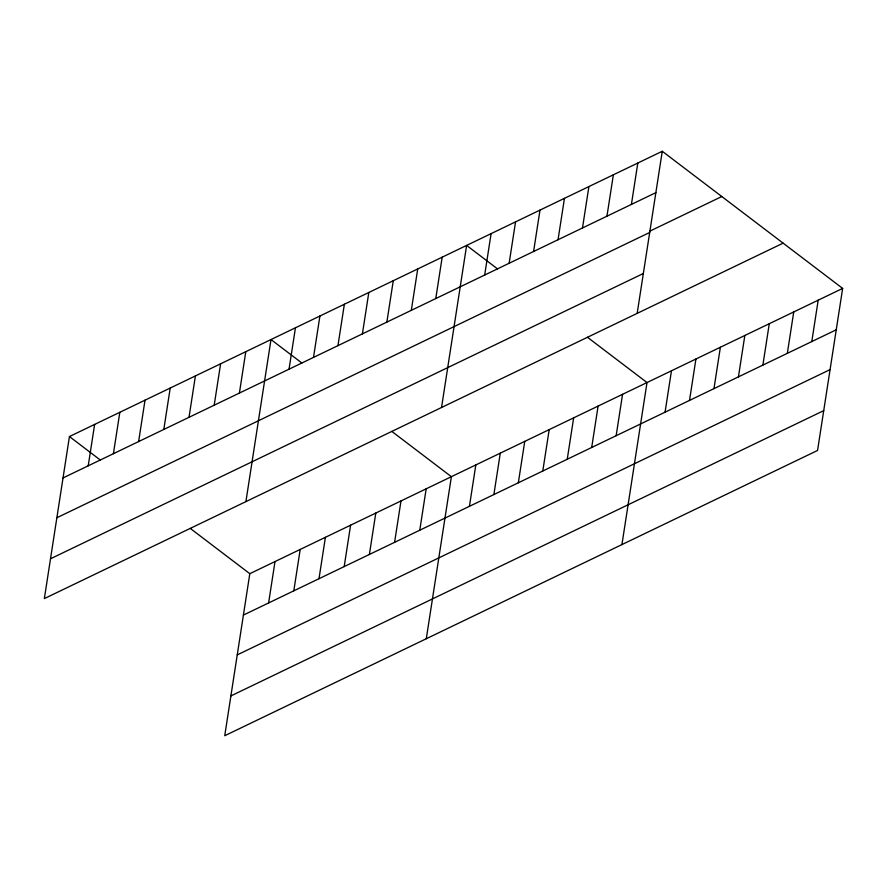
<?xml version="1.0" encoding="UTF-8"?>
<svg xmlns="http://www.w3.org/2000/svg" width="887" height="887" viewBox="0 0 887 887"><rect width="100%" height="100%" fill="white"/><g stroke="black" fill="none" stroke-linecap="round" stroke-linejoin="round"><path stroke-width="1.33" d="M842.65 288.408L249.812 573.689L224.733 735.733L817.559 450.452L842.65 288.408L662.267 151.267L69.441 436.548L44.35 598.592L783.121 243.149M88.223 465.819L94.632 424.429M113.414 453.689L119.823 412.3M138.616 441.571L145.024 400.181M163.807 429.441L170.215 388.051M189.009 417.311L195.417 375.922M214.199 405.193L220.608 363.803M239.401 393.063L245.799 351.673M245.91 501.598L271.001 339.555L301.868 363.016M289.04 369.169L295.449 327.791M268.606 602.96L275.014 561.571M313.499 357.406L319.908 316.016M293.797 590.831L300.205 549.441M337.958 345.642L344.367 304.252M318.998 578.701L325.407 537.311M362.406 333.867L368.815 292.477M344.189 566.582L350.598 525.193M386.865 322.103L393.274 280.713M369.391 554.453L375.8 513.063M411.313 310.339L417.722 268.949M394.582 542.334L400.991 500.944M435.772 298.564L442.181 257.175M419.773 530.204L426.181 488.815M441.549 407.455L466.629 245.411L497.496 268.872M426.292 638.74L451.383 476.696L391.854 431.437M484.679 275.037L491.088 233.647M469.423 506.311L475.831 464.921M509.138 263.262L515.547 221.872M493.882 494.547L500.29 453.157M533.586 251.498L539.995 210.108M518.341 482.783L524.749 441.393M558.045 239.723L564.454 198.333M542.789 471.008L549.197 429.618M582.493 227.959L588.901 186.569M567.248 459.244L573.656 417.855M606.952 216.195L613.361 174.806M591.696 447.48L598.104 406.091M631.411 204.42L637.808 163.031M616.155 435.705L622.563 394.316M637.188 313.311L662.267 151.267M621.931 544.596L647.011 382.552L587.493 337.293M665.062 412.178L671.47 370.788M689.521 400.403L695.929 359.013M713.968 388.639L720.377 347.249M738.427 376.864L744.836 335.474M762.875 365.1L769.284 323.711M787.334 353.336L793.743 311.947M811.793 341.562L818.191 300.172M63.032 477.938L655.859 192.656M649.65 231.241L721.796 196.526M56.868 517.753L649.694 232.472M50.515 558.777L643.341 273.495M243.415 615.079L836.241 329.798M237.25 654.894L830.077 369.613M230.897 695.918L823.724 410.637M69.441 436.548L100.298 460.02M190.295 528.43L249.812 573.689"/></g></svg>
